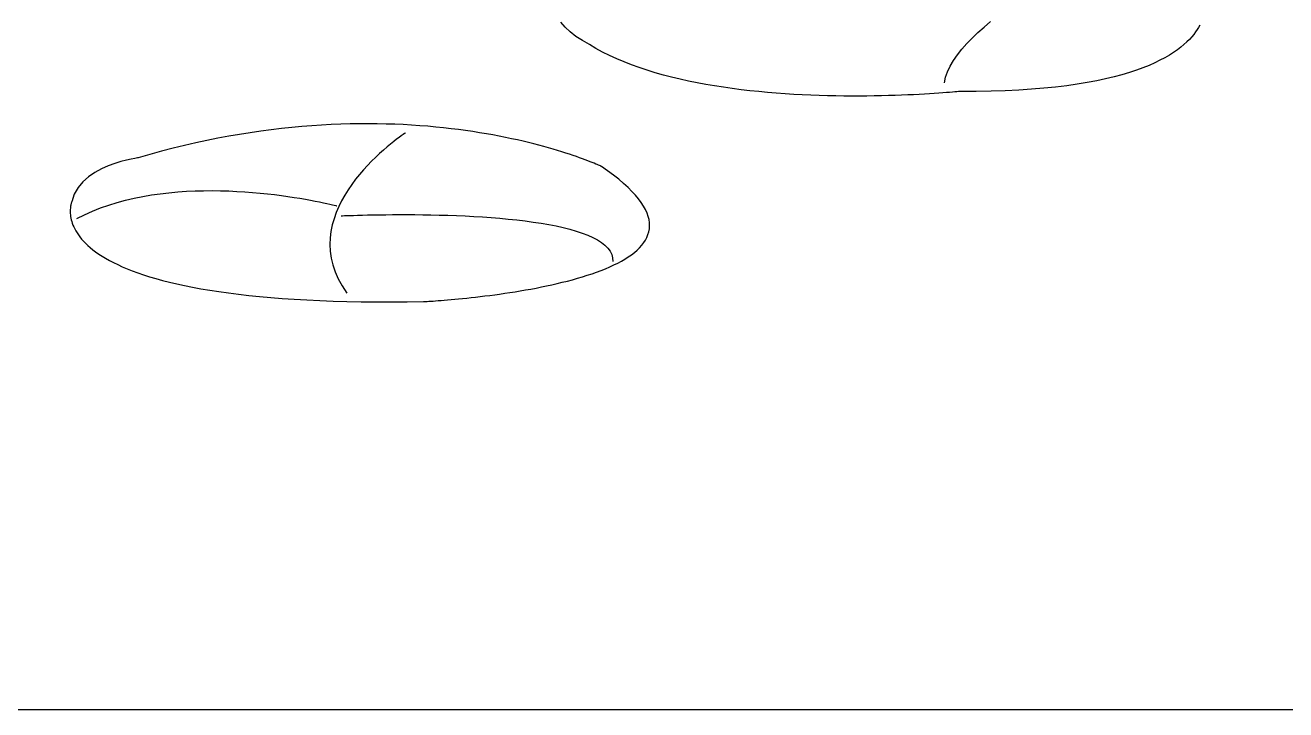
# Model space of a CAD drawing. Extents: x 40 to 170, y 25 to 272.
# Drawn here: x 69.55 to 105, y 25.3 to 44.54 of the extents above; entities that cross this region are included whole.
import ezdxf

# ---------------------------------------------------------------- set-up
doc = ezdxf.new("R2010")
doc.units = 0

msp = doc.modelspace()

# ---------------------------------------------------------------- linework, layer by layer
at = {"color": 250, "linetype": 'Continuous'}
for points in [[(39.6891, 271.7001), (170.3108, 271.7001), (170.3108, 25.3), (39.6891, 25.3), (39.6891, 271.7001)], [(102.582089, 44.542239), (102.548718, 44.481083), (102.509845, 44.417387), (102.465052, 44.351427), (102.413923, 44.283476), (102.356038, 44.21381), (102.290979, 44.142704), (102.218329, 44.070431), (102.13767, 43.997268), (102.048583, 43.923488), (101.950651, 43.849366), (101.843456, 43.775177), (101.726579, 43.701195), (101.599602, 43.627696), (101.462108, 43.554954), (101.313678, 43.483243), (101.153895, 43.412839), (100.98234, 43.344015), (100.798596, 43.277048), (100.602244, 43.212211), (100.392866, 43.149779), (100.170045, 43.090027), (99.933362, 43.033229), (99.6824, 42.979661), (99.416739, 42.929596), (99.135963, 42.88331), (98.839654, 42.841078), (98.527392, 42.803173), (98.198761, 42.769871), (97.853342, 42.741447), (97.490717, 42.718175), (97.110469, 42.700329), (96.712178, 42.688185), (96.295428, 42.682017), (95.8598, 42.6821), (95.853042, 42.681404), (95.833016, 42.679396), (95.800097, 42.676198), (95.754659, 42.671932), (95.697077, 42.66672), (95.627724, 42.660683), (95.546975, 42.653944), (95.455203, 42.646624), (95.352785, 42.638846), (95.240092, 42.63073), (95.117501, 42.622398), (94.985384, 42.613973), (94.844116, 42.605576), (94.694072, 42.59733), (94.535625, 42.589355), (94.36915, 42.581773), (94.195022, 42.574708), (94.013613, 42.568279), (93.825299, 42.562609), (93.630454, 42.557821), (93.429452, 42.554035), (93.222667, 42.551373), (93.010473, 42.549958), (92.793245, 42.54991), (92.571357, 42.551353), (92.345184, 42.554407), (92.115098, 42.559195), (91.881475, 42.565838), (91.644689, 42.574457), (91.405114, 42.585176), (91.163124, 42.598116), (90.919093, 42.613398), (90.673397, 42.631144), (90.426408, 42.651477), (90.178501, 42.674517), (89.930051, 42.700387), (89.681431, 42.729208), (89.433017, 42.761103), (89.185181, 42.796193), (88.938299, 42.8346), (88.692744, 42.876446), (88.448891, 42.921852), (88.207114, 42.97094), (87.967787, 43.023832), (87.731284, 43.080651), (87.49798, 43.141517), (87.26825, 43.206553), (87.042466, 43.27588), (86.821004, 43.34962), (86.604237, 43.427895), (86.39254, 43.510827), (86.186287, 43.598537), (85.985852, 43.691148), (85.79161, 43.788781), (85.603935, 43.891557), (85.4232, 43.9996), (85.220778, 44.109055), (85.039869, 44.228698), (84.879164, 44.356415), (84.737357, 44.490094), (84.613139, 44.627621)], [(95.4027, 42.9232), (95.435687, 43.077603), (95.489854, 43.233596), (95.563793, 43.390779), (95.656092, 43.548747), (95.765344, 43.707098), (95.890139, 43.86543), (96.029068, 44.023339), (96.18072, 44.180424), (96.343688, 44.33628), (96.51656, 44.490507), (96.69793, 44.6427)], [(70.8627, 39.5768), (70.859636, 39.568715), (70.855758, 39.557445), (70.851287, 39.543088), (70.846444, 39.525744), (70.84145, 39.505514), (70.836523, 39.482497), (70.831886, 39.456792), (70.827758, 39.428499), (70.824359, 39.397718), (70.821911, 39.364549), (70.820634, 39.329091), (70.820748, 39.291443), (70.822473, 39.251707), (70.82603, 39.20998), (70.83164, 39.166363), (70.839523, 39.120956), (70.849899, 39.073858), (70.862988, 39.025169), (70.879012, 38.974989), (70.898191, 38.923416), (70.920745, 38.870552), (70.946894, 38.816495), (70.976859, 38.761346), (71.01086, 38.705203), (71.049119, 38.648167), (71.091854, 38.590338), (71.139288, 38.531814), (71.191639, 38.472696), (71.249129, 38.413083), (71.311978, 38.353076), (71.380407, 38.292772), (71.454636, 38.232274), (71.534884, 38.171679), (71.621374, 38.111088), (71.714325, 38.0506), (71.813958, 37.990315), (71.920492, 37.930333), (72.03415, 37.870754), (72.15515, 37.811676), (72.283713, 37.7532), (72.420061, 37.695425), (72.564413, 37.638452), (72.716989, 37.582379), (72.878011, 37.527307), (73.047699, 37.473335), (73.226272, 37.420562), (73.413952, 37.369089), (73.610959, 37.319015), (73.817513, 37.27044), (74.033836, 37.223463), (74.260146, 37.178185), (74.496665, 37.134704), (74.743613, 37.09312), (75.001211, 37.053534), (75.269679, 37.016045), (75.549238, 36.980752), (75.840107, 36.947755), (76.142508, 36.917154), (76.45666, 36.889049), (76.782785, 36.863539), (77.121102, 36.840723), (77.471832, 36.820703), (77.835196, 36.803576), (78.211414, 36.789443), (78.600706, 36.778404), (79.003294, 36.770558), (79.419396, 36.766005), (79.849234, 36.764845), (80.293029, 36.767176), (80.751, 36.7731), (80.755587, 36.773331), (80.769155, 36.774041), (80.791416, 36.775259), (80.82208, 36.777011), (80.860859, 36.779326), (80.907463, 36.782231), (80.961603, 36.785753), (81.022991, 36.789921), (81.091338, 36.794761), (81.166353, 36.800301), (81.24775, 36.806569), (81.335237, 36.813592), (81.428527, 36.821398), (81.527331, 36.830015), (81.631359, 36.83947), (81.740322, 36.84979), (81.853932, 36.861003), (81.9719, 36.873137), (82.093936, 36.886219), (82.219752, 36.900277), (82.349058, 36.915338), (82.481565, 36.93143), (82.616985, 36.94858), (82.755029, 36.966817), (82.895407, 36.986167), (83.037831, 37.006658), (83.182012, 37.028318), (83.327659, 37.051174), (83.474486, 37.075254), (83.622202, 37.100586), (83.770519, 37.127196), (83.919147, 37.155113), (84.067798, 37.184364), (84.216183, 37.214976), (84.364012, 37.246978), (84.510997, 37.280396), (84.656848, 37.315258), (84.801277, 37.351593), (84.943995, 37.389427), (85.084713, 37.428787), (85.223141, 37.469703), (85.35899, 37.5122), (85.491973, 37.556307), (85.621799, 37.602051), (85.74818, 37.64946), (85.870826, 37.698562), (85.98945, 37.749383), (86.103761, 37.801951), (86.213471, 37.856295), (86.31829, 37.912441), (86.41793, 37.970417), (86.512102, 38.030251), (86.600517, 38.09197), (86.682886, 38.155602), (86.758919, 38.221174), (86.828328, 38.288714), (86.890824, 38.35825), (86.946117, 38.429808), (86.99392, 38.503417), (87.033942, 38.579105), (87.065895, 38.656898), (87.08949, 38.736824), (87.104438, 38.818911), (87.11045, 38.903186), (87.107236, 38.989678), (87.094508, 39.078413), (87.071978, 39.169419), (87.039355, 39.262723), (86.996351, 39.358354), (86.942676, 39.456338), (86.878043, 39.556704), (86.802162, 39.659478), (86.714743, 39.764689), (86.615499, 39.872364), (86.504139, 39.982531), (86.380375, 40.095216), (86.243919, 40.210448), (86.09448, 40.328255), (85.93177, 40.448663), (85.7555, 40.5717), (85.75226, 40.573229), (85.742573, 40.57773), (85.726491, 40.585075), (85.704063, 40.595135), (85.67534, 40.60778), (85.640374, 40.622884), (85.599214, 40.640316), (85.551912, 40.659948), (85.498517, 40.681652), (85.439081, 40.705299), (85.373654, 40.730759), (85.302287, 40.757905), (85.22503, 40.786608), (85.141934, 40.816739), (85.05305, 40.84817), (84.958429, 40.880771), (84.85812, 40.914414), (84.752174, 40.94897), (84.640643, 40.984312), (84.523577, 41.020309), (84.401026, 41.056833), (84.273041, 41.093757), (84.139673, 41.13095), (84.000972, 41.168284), (83.85699, 41.205631), (83.707775, 41.242862), (83.55338, 41.279849), (83.393855, 41.316462), (83.229251, 41.352572), (83.059617, 41.388052), (82.885005, 41.422773), (82.705466, 41.456606), (82.521049, 41.489421), (82.331806, 41.521091), (82.137787, 41.551488), (81.939044, 41.580481), (81.735625, 41.607942), (81.527583, 41.633744), (81.314968, 41.657757), (81.09783, 41.679852), (80.87622, 41.6999), (80.650189, 41.717774), (80.419787, 41.733345), (80.185065, 41.746483), (79.946073, 41.75706), (79.702863, 41.764948), (79.455484, 41.770017), (79.203988, 41.772139), (78.948425, 41.771186), (78.688845, 41.767028), (78.4253, 41.759537), (78.15784, 41.748585), (77.886516, 41.734042), (77.611377, 41.71578), (77.332476, 41.693671), (77.049862, 41.667585), (76.763586, 41.637394), (76.473698, 41.602969), (76.18025, 41.564182), (75.883292, 41.520903), (75.582875, 41.473005), (75.279049, 41.420359), (74.971865, 41.362835), (74.661373, 41.300306), (74.347624, 41.232642), (74.030669, 41.159714), (73.710559, 41.081395), (73.387343, 40.997556), (73.061074, 40.908067), (72.7318, 40.8128), (72.70798, 40.80978), (72.640916, 40.799708), (72.5372, 40.781069), (72.403424, 40.752345), (72.246181, 40.71202), (72.072063, 40.658577), (71.887663, 40.5905), (71.699571, 40.506272), (71.514382, 40.404376), (71.338688, 40.283296), (71.17908, 40.141515), (71.042151, 39.977516), (70.934494, 39.789783), (70.8627, 39.5768)], [(80.2486, 41.5163), (80.240624, 41.511031), (80.217477, 41.495412), (80.180328, 41.469724), (80.130348, 41.434248), (80.068707, 41.389266), (79.996574, 41.335058), (79.915121, 41.271906), (79.825516, 41.200092), (79.72893, 41.119896), (79.626534, 41.0316), (79.519496, 40.935485), (79.408987, 40.831833), (79.296178, 40.720924), (79.182238, 40.603039), (79.068338, 40.478461), (78.955647, 40.34747), (78.845335, 40.210348), (78.738573, 40.067375), (78.636531, 39.918834), (78.540378, 39.765004), (78.451286, 39.606169), (78.370423, 39.442608), (78.29896, 39.274603), (78.238066, 39.102436), (78.188913, 38.926387), (78.15267, 38.746739), (78.130508, 38.563771), (78.123595, 38.377766), (78.133103, 38.189004), (78.160201, 37.997767), (78.20606, 37.804336), (78.271849, 37.608993), (78.358739, 37.412018), (78.467899, 37.213694), (78.6005, 37.0143)], [(71.0033, 39.1045), (71.22027, 39.214073), (71.4427, 39.313908), (71.670021, 39.404368), (71.901664, 39.485813), (72.137061, 39.558606), (72.375642, 39.623108), (72.616837, 39.679681), (72.860079, 39.728687), (73.104798, 39.770488), (73.350425, 39.805445), (73.596391, 39.833921), (73.842127, 39.856276), (74.087064, 39.872874), (74.330632, 39.884074), (74.572264, 39.89024), (74.81139, 39.891734), (75.04744, 39.888916), (75.279846, 39.882148), (75.508039, 39.871793), (75.73145, 39.858212), (75.94951, 39.841768), (76.161649, 39.82282), (76.367299, 39.801733), (76.56589, 39.778866), (76.756855, 39.754583), (76.939623, 39.729244), (77.113625, 39.703212), (77.278293, 39.676849), (77.433058, 39.650515), (77.57735, 39.624573), (77.710601, 39.599385), (77.832241, 39.575313), (77.941701, 39.552717), (78.038413, 39.531961), (78.121808, 39.513405), (78.191316, 39.497412), (78.246368, 39.484343), (78.286395, 39.47456), (78.310829, 39.468425), (78.3191, 39.4663)], [(78.4397, 39.1849), (78.450032, 39.185369), (78.48043, 39.186683), (78.529997, 39.188705), (78.597838, 39.1913), (78.683054, 39.194328), (78.78475, 39.197654), (78.902028, 39.201141), (79.033993, 39.204651), (79.179746, 39.208047), (79.338393, 39.211192), (79.509035, 39.213949), (79.690777, 39.216181), (79.882721, 39.217751), (80.083972, 39.218522), (80.293631, 39.218357), (80.510803, 39.217119), (80.734592, 39.21467), (80.964099, 39.210874), (81.198429, 39.205594), (81.436684, 39.198692), (81.677969, 39.190032), (81.921387, 39.179476), (82.16604, 39.166887), (82.411033, 39.152129), (82.655467, 39.135063), (82.898448, 39.115554), (83.139078, 39.093464), (83.37646, 39.068657), (83.609698, 39.040994), (83.837895, 39.010339), (84.060155, 38.976555), (84.27558, 38.939504), (84.483274, 38.89905), (84.682341, 38.855056), (84.871883, 38.807385), (85.051004, 38.755899), (85.218807, 38.700462), (85.374397, 38.640936), (85.516875, 38.577184), (85.645345, 38.50907), (85.758911, 38.436456), (85.856676, 38.359205), (85.937743, 38.27718), (86.001216, 38.190244), (86.046197, 38.09826), (86.071791, 38.001091), (86.0771, 37.8986)]]:
    msp.add_lwpolyline(points, dxfattribs=at)

doc.saveas('drawing.dxf')
